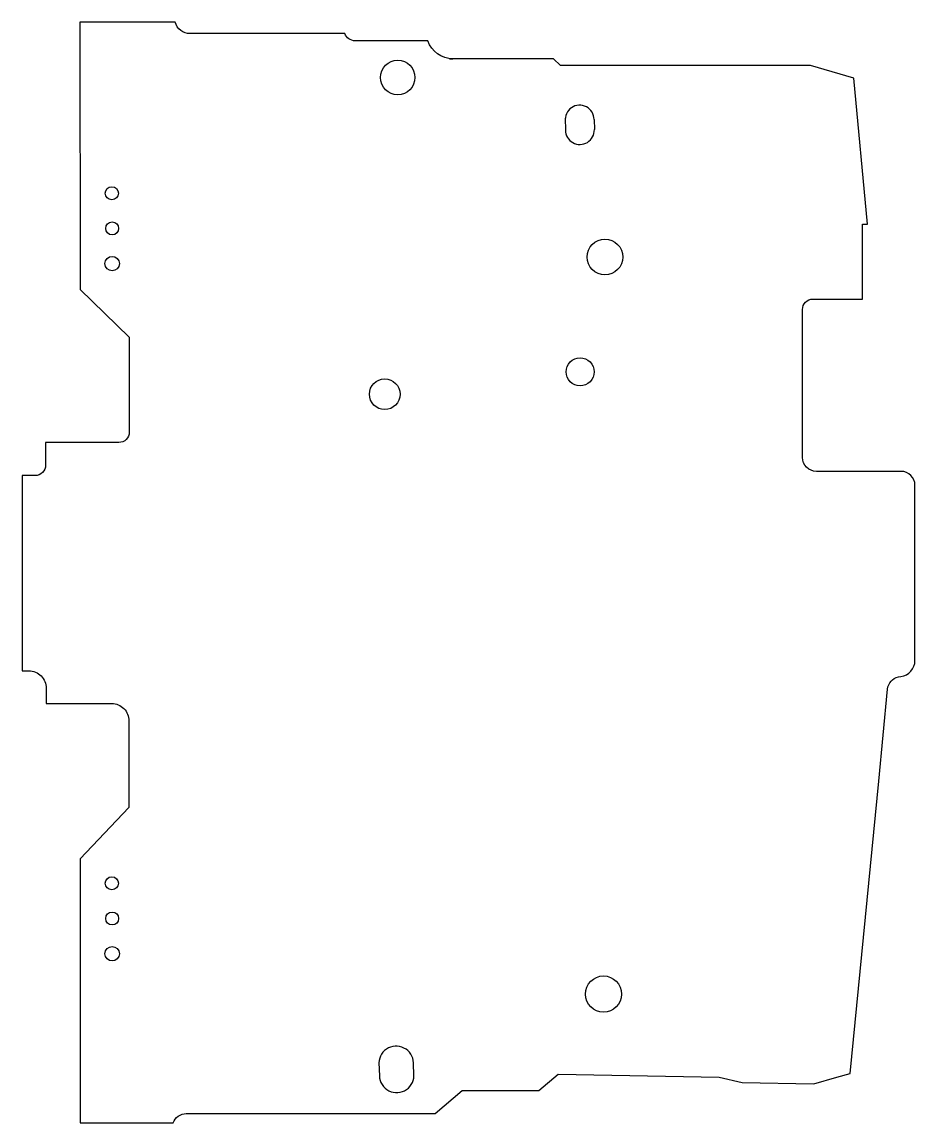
# Model space of a CAD drawing. Header units: millimetres. Extents: x -31.7 to 32.7, y -39.7 to 39.8.
import ezdxf

# ---------------------------------------------------------------- set-up
doc = ezdxf.new("R2010")
doc.units = ezdxf.units.MM
doc.layers.get('0').update_dxf_attribs({"linetype": 'CONTINUOUS'})

msp = doc.modelspace()

# ---------------------------------------------------------------- linework, layer by layer
for p, q in [((7.496, 32.803), (7.51, 31.945)), ((9.58, 32.707), (9.598, 31.987)), ((-5.955, -35.371), (-5.922, -36.304)), ((-3.424, -36.304), (-3.456, -35.362))]:
    msp.add_line(p, q)
msp.add_lwpolyline([(32.742, -6.328), (32.742, 6.323, 0.414214), (31.742, 7.323), (30.977, 7.323), (25.624, 7.323, -0.414214), (24.624, 8.323), (24.624, 19.006, -0.414214), (25.374, 19.756), (28.949, 19.756), (28.949, 25.162), (29.304, 25.162), (28.339, 35.694), (25.202, 36.625), (7.145, 36.625), (6.646, 37.096), (-0.848, 37.096), (-0.612, 37.096, -0.322969), (-2.414, 38.396), (-2.512, 38.396), (-7.665, 38.396, -0.31411), (-8.416, 38.919), (-8.465, 38.919), (-15.091, 38.919), (-19.581, 38.913, -0.345877), (-20.651, 39.752), (-20.682, 39.752), (-27.534, 39.743), (-27.51, 20.824), (-27.51, 20.455), (-23.972, 17.008), (-23.972, 10.156, -0.414214), (-24.722, 9.406), (-30.016, 9.406), (-30.016, 7.771, -0.414214), (-30.766, 7.021), (-31.716, 7.021), (-31.716, 3.173), (-31.716, -7.073), (-31.219, -7.073, -0.414214), (-29.969, -8.323), (-29.969, -9.434), (-25.246, -9.434, -0.414214), (-23.996, -10.684), (-23.996, -16.942), (-27.513, -20.648), (-27.513, -39.701), (-20.856, -39.701), (-20.805, -39.701, -0.32308), (-19.856, -39.016), (-15.615, -39.016), (-1.898, -39.016), (0.062, -37.363), (5.586, -37.363), (6.989, -36.18), (18.595, -36.395), (20.271, -36.772), (25.442, -36.868), (27.094, -36.395), (28.064, -36.118), (30.129, -15.036), (30.765, -8.384, -0.324474), (31.542, -7.503), (31.718, -7.471, 0.382474)], format="xyb", close=True)
for centre, radius in [((-4.596, 35.749), 1.246), ((-25.233, 27.397), 0.47), ((-25.209, 24.857), 0.467), ((10.364, 22.794), 1.291), ((-25.209, 22.317), 0.521), ((8.571, 14.508), 1.009), ((-5.533, 12.892), 1.109), ((-25.233, -22.403), 0.47), ((-25.209, -24.943), 0.467), ((-25.209, -27.483), 0.521), ((10.255, -30.397), 1.306)]:
    msp.add_circle(centre, radius)
for centre, radius, start, end in [((8.536, 32.709), 1.044, -0.10324, 186.96819), ((8.554, 31.962), 1.044, -179.09495, 1.37975), ((-4.706, -35.406), 1.25, 2.00163, 185.65806), ((-4.673, -36.26), 1.25, -177.95626, 6.04699)]:
    msp.add_arc(centre, radius, start, end)

doc.saveas('drawing.dxf')
